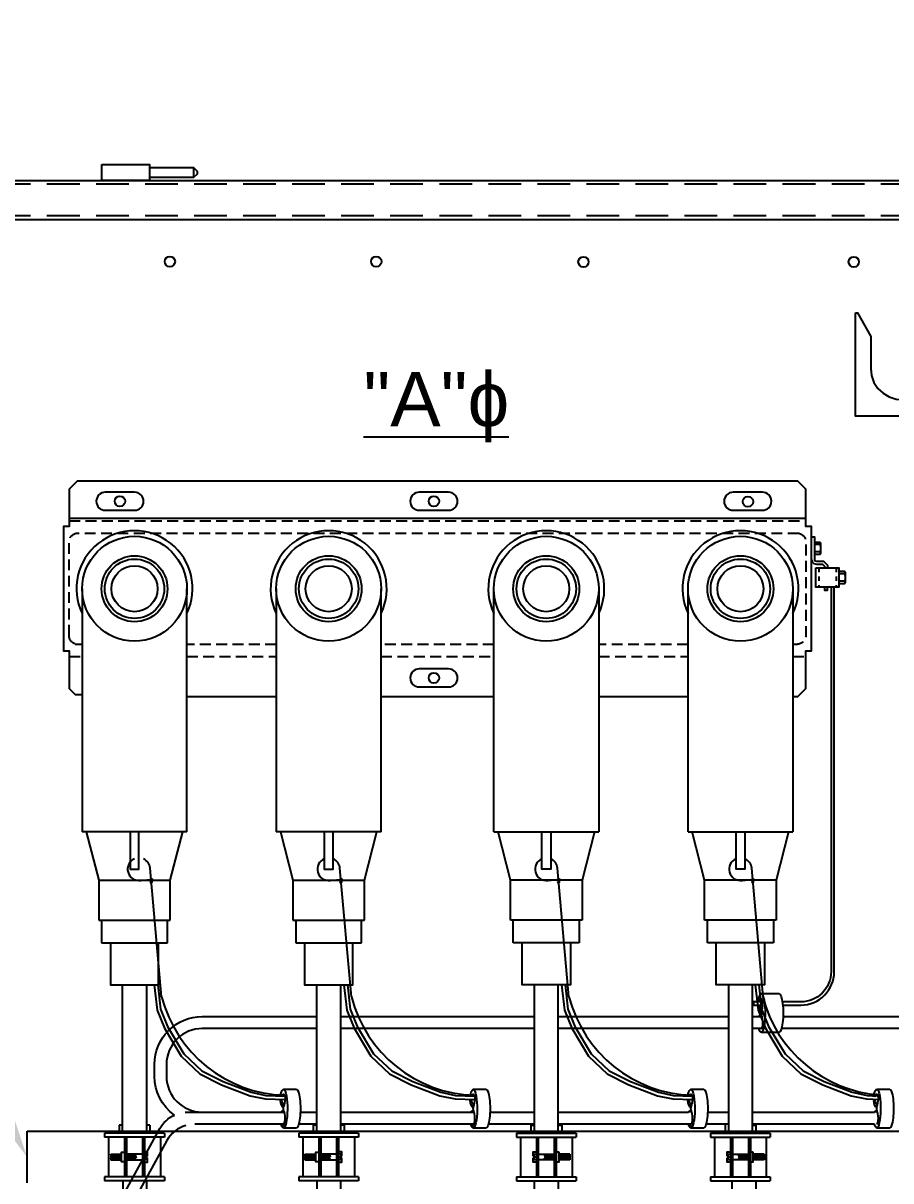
# Model space of a CAD drawing. Header units: feet. Extents: x -689 to 1837, y -511 to 1546.
# Drawn here: x 124.24 to 144.14, y 505.51 to 532.08 of the extents above; entities that cross this region are included whole.
import ezdxf
from ezdxf import colors
from ezdxf.entities.mleader import LeaderData, LeaderLine
from ezdxf.math import Vec2, Vec3

# ---------------------------------------------------------------- set-up
doc = ezdxf.new("R2010")
doc.units = ezdxf.units.FT
doc.header["$MEASUREMENT"] = 0
doc.linetypes.add('HIDDEN', pattern=[0.375, 0.25, -0.125])
for name, color, linetype in [('E-CABL-ACF', 1, 'AC_CABLE_FEEDER'), ('E-CABL-UG4', 64, 'GROUND_WIRE_G4'), ('E-DETL', 7, 'Continuous'), ('E-DETL-1', 7, 'Continuous'), ('E-EQPM-ENCL', 8, 'Continuous'), ('E-EQPM-HRDW', 16, 'Continuous'), ('E-GRND', 3, 'Continuous'), ('G-ANNO-TEXT', 1, 'Continuous'), ('G-TEXT', 7, 'Continuous')]:
    doc.layers.add(name, color=color, linetype=linetype)
doc.styles.add('FSLR_SubTitle', font='arial.ttf', dxfattribs={"height": 0.1875})
doc.styles.add('NEI-A', font='arial.ttf')
doc.styles.get("Standard").update_dxf_attribs({"font": 'arial.ttf'})
doc.linetypes.add('AC_CABLE_FEEDER', pattern='A,0.2,-0.05,0,-0.05,0.2,-0.12,["ACF",Standard,S=0.1,R=0,X=-0.05,Y=-0.05],-0.3,0.2,-0.05,0,-0.05', length=1.22)
doc.linetypes.add('GROUND_WIRE_G4', pattern='A,1,-0.2,["G4",Standard,S=0.1,R=0,X=-0.1,Y=-0.05],-0.2', length=1.4)
pattern_1 = [(105, (115.23449, 303.09131), (-0.0207894366, -0.0055705127), [])]
pattern_2 = [(105, (115.48371, 303.09131), (-0.0207894366, -0.0055705127), [])]
pattern_3 = [(105, (119.687805, 303.09131), (-0.0207894366, -0.0055705127), [])]
pattern_4 = [(105, (119.937024, 303.09131), (-0.0207894366, -0.0055705127), [])]

msp = doc.modelspace()

# ---------------------------------------------------------------- hatches: boundary and pattern name
at = {"layer": 'E-EQPM-HRDW'}
h = msp.add_hatch(dxfattribs=at)
h.set_pattern_fill('ANSI31', color=256, scale=0.172182, angle=420)
h.set_pattern_definition(pattern_3)
h.paths.add_polyline_path([(126.2495, 506.12471), (126.2495, 505.99614), (126.4979, 505.99614), (126.4979, 506.12471)])
h = msp.add_hatch(dxfattribs=at)
h.set_pattern_fill('ANSI31', color=256, scale=0.172182, angle=420)
h.set_pattern_definition(pattern_4)
h.paths.add_polyline_path([(126.61013, 506.12471), (126.61013, 505.99614), (126.83468, 505.99614), (126.83468, 506.12471)])
h = msp.add_hatch(dxfattribs=at)
h.set_pattern_fill('ANSI31', color=256, scale=0.172182, angle=420)
h.set_pattern_definition(pattern_1)
h.paths.add_polyline_path([(130.70281, 506.12471), (130.70281, 505.99614), (130.95122, 505.99614), (130.95122, 506.12471)])
h = msp.add_hatch(dxfattribs=at)
h.set_pattern_fill('ANSI31', color=256, scale=0.172182, angle=420)
h.set_pattern_definition(pattern_2)
h.paths.add_polyline_path([(131.06344, 506.12471), (131.06344, 505.99614), (131.288, 505.99614), (131.288, 506.12471)])
h = msp.add_hatch(dxfattribs=at)
h.set_pattern_fill('ANSI31', color=256, scale=0.172182, angle=420)
h.set_pattern_definition(pattern_2)
h.paths.add_polyline_path([(136.42094, 506.12471), (136.42094, 505.99614), (136.19638, 505.99614), (136.19638, 506.12471)])
h = msp.add_hatch(dxfattribs=at)
h.set_pattern_fill('ANSI31', color=256, scale=0.172182, angle=420)
h.set_pattern_definition(pattern_1)
h.paths.add_polyline_path([(136.78157, 506.12471), (136.78157, 505.99614), (136.53316, 505.99614), (136.53316, 506.12471)])
h = msp.add_hatch(dxfattribs=at)
h.set_pattern_fill('ANSI31', color=256, scale=0.172182, angle=420)
h.set_pattern_definition(pattern_4)
h.paths.add_polyline_path([(140.87426, 506.12471), (140.87426, 505.99614), (140.6497, 505.99614), (140.6497, 506.12471)])
h = msp.add_hatch(dxfattribs=at)
h.set_pattern_fill('ANSI31', color=256, scale=0.172182, angle=420)
h.set_pattern_definition(pattern_3)
h.paths.add_polyline_path([(141.23488, 506.12471), (141.23488, 505.99614), (140.98648, 505.99614), (140.98648, 506.12471)])

# ---------------------------------------------------------------- linework, layer by layer
at = {"layer": 'E-CABL-ACF', "linetype": 'Continuous', "flags": 128}
for points in [[(126.52705, 505.51244), (126.51839, 496.05344, 0.11398966), (127.86032, 490.22726, -0.39729726), (126.25435, 483.65456, -3.73956699)], [(127.06719, 505.51244), (127.06719, 496.0531, 0.11398966), (128.35367, 490.46763, -0.35372265), (127.18649, 483.65551, -0.35158632)], [(130.9717, 505.51244), (130.9717, 497.29369, 0.11398966), (132.31363, 491.4675, -0.55247745), (127.7966, 483.65761)], [(131.5205, 505.51244), (131.5205, 497.29334, 0.11398966), (132.80699, 491.70788, -0.50309105), (128.60169, 483.10951)], [(135.96388, 505.51244), (135.96388, 497.98207, 0.33636583), (146.83853, 483.64608, 0.26048728)], [(136.51186, 505.51244), (136.51186, 497.98207, 0.35159747), (148.17647, 483.69076, 0.25618391)], [(140.49705, 505.51244), (140.49705, 503.72075, 0.27549498), (146.49029, 491.04102)], [(141.04532, 505.51244), (141.04532, 503.63051, 0.27007551), (146.58132, 491.63058)]]:
    msp.add_lwpolyline(points, format="xyb", dxfattribs=at)
at = {"layer": 'E-CABL-UG4', "linetype": 'Continuous', "flags": 128}
for points in [[(127.25139, 508.18575, -0.41421366), (128.34735, 509.28171), (130.9717, 509.28171)], [(130.9717, 509.00772), (128.34735, 509.00772, 0.41421366), (127.52538, 508.18575)], [(127.70756, 507.02192, -0.24138914), (127.25139, 507.91176), (127.25139, 508.18575, -0.30588538)], [(127.52538, 508.18575), (127.52538, 507.91176, 0.41421356), (128.34735, 507.08978, 0.12682961)]]:
    msp.add_lwpolyline(points, format="xyb", dxfattribs=at)
for points in [[(131.5205, 509.28171), (135.96388, 509.28171)], [(136.51268, 509.28171), (140.41719, 509.28171)], [(140.966, 509.28171), (141.18697, 509.28171)], [(141.66962, 509.28171), (146.50591, 509.28171)], [(135.96388, 509.00772), (131.5205, 509.00772)], [(140.41719, 509.00772), (136.51268, 509.00772)], [(141.16839, 509.00772), (140.966, 509.00772)], [(146.50591, 509.00772), (141.63466, 509.00772)]]:
    msp.add_lwpolyline(points, dxfattribs=at)
at = {"layer": 'E-DETL', "color": 41}
for p, q in [((127.99534, 513.52181), (125.59023, 513.52181)), ((132.44866, 513.52181), (130.04355, 513.52181)), ((135.03573, 513.52181), (137.44083, 513.52181)), ((139.48904, 513.52181), (141.89415, 513.52181)), ((125.97207, 512.41563), (127.61351, 512.41563)), ((130.42538, 512.41563), (132.06683, 512.41563)), ((137.059, 512.41563), (135.41756, 512.41563)), ((141.51232, 512.41563), (139.87087, 512.41563)), ((125.97207, 511.49498), (127.61351, 511.49498)), ((130.42538, 511.49498), (132.06683, 511.49498)), ((137.059, 511.49498), (135.41756, 511.49498)), ((141.51232, 511.49498), (139.87087, 511.49498)), ((126.0363, 510.974), (127.54928, 510.974)), ((130.48961, 510.974), (132.00259, 510.974)), ((136.99477, 510.974), (135.48179, 510.974)), ((141.44809, 510.974), (139.9351, 510.974))]:
    msp.add_line(p, q, dxfattribs=at)
at = {"layer": 'E-DETL', "ltscale": 5, "flags": 128}
for points in [[(141.89415, 516.63056), (142.00762, 516.63056), (142.19006, 516.8129), (142.19006, 517.67507), (142.32266, 517.67507), (142.32266, 520.52668), (142.19006, 520.52668), (142.19006, 521.38884), (142.00762, 521.57118), (125.47676, 521.57118), (125.29442, 521.38884), (125.29442, 520.52668), (125.16182, 520.52668), (125.16182, 517.67507), (125.29442, 517.67507), (125.29442, 516.8129), (125.43481, 516.67251)], [(142.32266, 520.2946), (142.38902, 520.2946), (142.38902, 519.74657), (142.44703, 519.73213), (142.59932, 519.73213), (142.68861, 519.64284), (142.68861, 519.58165)], [(142.38902, 520.17213), (142.51395, 520.17213), (142.5318, 520.15428), (142.5318, 519.9044), (142.51395, 519.88656), (142.38902, 519.88656)], [(142.51573, 520.11266), (142.38902, 520.11266)], [(142.51573, 519.94603), (142.38902, 519.94603)], [(142.5318, 520.15428), (142.51573, 520.11266), (142.5318, 520.07104)], [(142.5318, 519.98765), (142.51573, 519.94603), (142.5318, 519.9044)], [(142.32266, 519.76409), (142.33928, 519.71435), (142.3724, 519.68112), (142.43875, 519.66461), (142.57136, 519.66461), (142.6211, 519.61487), (142.6211, 519.58165)], [(142.95265, 519.50061), (143.07759, 519.50061), (143.09544, 519.48276), (143.09544, 519.23289), (143.07759, 519.21504), (142.95265, 519.21504)], [(143.07937, 519.44114), (142.95265, 519.44114)], [(143.09544, 519.48276), (143.07937, 519.44114), (143.09544, 519.39952)], [(142.6211, 519.134), (142.6211, 519.06775), (142.68745, 519.06775), (142.68745, 519.134)], [(143.07937, 519.27451), (142.95265, 519.27451)], [(143.09544, 519.31613), (143.07937, 519.27451), (143.09544, 519.23289)], [(125.43481, 516.67251), (125.59023, 516.67251)], [(127.99534, 516.63056), (130.04355, 516.63056)], [(132.44866, 516.63056), (135.03573, 516.63056)], [(137.44083, 516.63056), (139.48904, 516.63056)]]:
    msp.add_lwpolyline(points, dxfattribs=at)
for points in [[(126.12321, 520.89977), (126.79463, 520.89977, 1), (126.79463, 521.31429), (126.12321, 521.31429, 1)], [(133.32561, 520.89977), (133.99703, 520.89977, 1), (133.99703, 521.31429), (133.32561, 521.31429, 1)], [(140.52509, 520.89977), (141.19651, 520.89977, 1), (141.19651, 521.31429), (140.52509, 521.31429, 1)], [(133.32561, 516.84554), (133.99703, 516.84554, 1), (133.99703, 517.26006), (133.32561, 517.26006, 1)]]:
    msp.add_lwpolyline(points, format="xyb", close=True, dxfattribs=at)
at = {"layer": 'E-DETL', "flags": 128}
msp.add_lwpolyline([(142.19006, 520.70912), (125.29442, 520.70912)], dxfattribs=at)
at = {"layer": 'E-DETL', "color": 9, "linetype": 'HIDDEN', "flags": 128}
for points in [[(125.29442, 520.65938), (142.19006, 520.65938)], [(125.59023, 517.82429), (125.43481, 517.82429)], [(130.04355, 517.82429), (127.99534, 517.82429)], [(135.03573, 517.82429), (132.44866, 517.82429)], [(139.48904, 517.82429), (137.44083, 517.82429)], [(125.29442, 517.54237), (125.59023, 517.54237)], [(127.99534, 517.54237), (130.04355, 517.54237)], [(132.44866, 517.54237), (135.03573, 517.54237)], [(137.44083, 517.54237), (139.48904, 517.54237)], [(141.89415, 517.54237), (142.19006, 517.54237)]]:
    msp.add_lwpolyline(points, dxfattribs=at)
for points in [[(125.29442, 518.02324), (125.29442, 520.17851, -0.41421356), (125.49337, 520.37746), (141.99111, 520.37746)], [(141.99111, 520.37746, -0.41421356), (142.19006, 520.17851), (142.19006, 518.02324, -0.41421356), (141.99111, 517.82429), (141.89415, 517.82429)], [(125.43481, 517.8331, -0.32917563), (125.29442, 518.02324)]]:
    msp.add_lwpolyline(points, format="xyb", dxfattribs=at)
at = {"layer": 'E-DETL', "ltscale": 5, "flags": 128}
msp.add_lwpolyline([(142.42214, 519.58165), (142.95265, 519.58165), (142.95265, 519.134), (142.42214, 519.134)], close=True, dxfattribs=at)
at = {"layer": 'E-DETL', "color": 9, "linetype": 'HIDDEN', "ltscale": 0.2, "flags": 128}
for points in [[(142.48849, 519.58165), (142.48849, 519.134)], [(142.8864, 519.58165), (142.8864, 519.134)]]:
    msp.add_lwpolyline(points, dxfattribs=at)
at = {"layer": 'E-DETL', "color": 41, "flags": 128}
for points in [[(125.59023, 519.09565), (125.59023, 513.52181)], [(127.99534, 513.52181), (127.99534, 519.10087)], [(130.04355, 519.09565), (130.04355, 513.52181)], [(132.44866, 513.52181), (132.44866, 519.10087)], [(135.03573, 513.52181), (135.03573, 519.10087)], [(137.44083, 519.09565), (137.44083, 513.52181)], [(139.48904, 513.52181), (139.48904, 519.10087)], [(141.89415, 519.09565), (141.89415, 513.52181)], [(125.68658, 513.52181), (125.97207, 512.41563), (125.97207, 511.49498)], [(127.61351, 511.49498), (127.61351, 512.41563), (127.899, 513.52181)], [(130.1399, 513.52181), (130.42538, 512.41563), (130.42538, 511.49498)], [(132.06683, 511.49498), (132.06683, 512.41563), (132.35231, 513.52181)], [(135.41756, 511.49498), (135.41756, 512.41563), (135.13207, 513.52181)], [(137.34449, 513.52181), (137.059, 512.41563), (137.059, 511.49498)], [(139.87087, 511.49498), (139.87087, 512.41563), (139.58539, 513.52181)], [(141.7978, 513.52181), (141.51232, 512.41563), (141.51232, 511.49498)], [(126.0363, 511.49498), (126.0363, 510.974)], [(127.54928, 510.974), (127.54928, 511.49498)], [(130.48961, 511.49498), (130.48961, 510.974)], [(132.00259, 510.974), (132.00259, 511.49498)], [(135.48179, 510.974), (135.48179, 511.49498)], [(136.99477, 511.49498), (136.99477, 510.974)], [(139.9351, 510.974), (139.9351, 511.49498)], [(141.44809, 511.49498), (141.44809, 510.974)], [(126.2397, 510.974), (126.2397, 510.01054), (127.34588, 510.01054), (127.34588, 510.974)], [(130.69301, 510.974), (130.69301, 510.01054), (131.7992, 510.01054), (131.7992, 510.974)], [(136.79137, 510.974), (136.79137, 510.01054), (135.68519, 510.01054), (135.68519, 510.974)], [(141.24469, 510.974), (141.24469, 510.01054), (140.1385, 510.01054), (140.1385, 510.974)]]:
    msp.add_lwpolyline(points, dxfattribs=at)
at = {"layer": 'E-DETL', "color": 41, "linetype": 'Continuous'}
for points in [[(126.89419, 513.52181), (126.69139, 513.52181), (126.69139, 512.66439), (126.89419, 512.66439)], [(131.3475, 513.52181), (131.1447, 513.52181), (131.1447, 512.66439), (131.3475, 512.66439)], [(136.13688, 513.52181), (136.33968, 513.52181), (136.33968, 512.66439), (136.13688, 512.66439)], [(140.59019, 513.52181), (140.793, 513.52181), (140.793, 512.66439), (140.59019, 512.66439)]]:
    msp.add_lwpolyline(points, close=True, dxfattribs=at)
at = {"layer": 'E-DETL', "color": 1, "flags": 128}
for points in [[(126.51839, 506.6084), (126.51839, 510.01054), (127.06719, 510.01054), (127.06719, 506.6084)], [(130.9717, 506.6084), (130.9717, 510.01054), (131.5205, 510.01054), (131.5205, 506.6084)], [(136.51268, 506.6084), (136.51268, 510.01054), (135.96388, 510.01054), (135.96388, 506.6084)], [(140.966, 506.6084), (140.966, 510.01054), (140.41719, 510.01054), (140.41719, 506.6084)]]:
    msp.add_lwpolyline(points, dxfattribs=at)
at = {"layer": 'E-DETL', "ltscale": 5}
for centre in [(126.45892, 521.10703), (133.66132, 521.10703), (140.86364, 521.09872), (133.66132, 517.0528)]:
    msp.add_circle(centre, 0.11869, dxfattribs=at)
at = {"layer": 'E-DETL', "color": 41}
for centre, radius in [((126.79279, 519.10087), 1.20255), ((131.24611, 519.10087), 1.20255), ((136.23827, 519.10087), 1.20255), ((140.69159, 519.10087), 1.20255), ((126.79279, 519.10087), 0.7565), ((126.79279, 519.10087), 0.68156), ((131.24611, 519.10087), 0.7565), ((131.24611, 519.10087), 0.68156), ((136.23827, 519.10087), 0.7565), ((136.23827, 519.10087), 0.68156), ((140.69159, 519.10087), 0.7565), ((140.69159, 519.10087), 0.68156), ((126.79279, 519.10087), 0.52813), ((131.24611, 519.10087), 0.52813), ((136.23827, 519.10087), 0.52813), ((140.69159, 519.10087), 0.52813)]:
    msp.add_circle(centre, radius, dxfattribs=at)
for centre, start, end in [((126.79279, 519.10087), 334.588961, 205.409786), ((131.24611, 519.10087), 334.588961, 205.409786), ((136.23827, 519.10087), 334.590214, 205.411039), ((140.69159, 519.10087), 334.590214, 205.411039)]:
    msp.add_arc(centre, 1.33135, start, end, dxfattribs=at)
at = {"layer": 'E-DETL-1', "color": 64, "linetype": 'Continuous', "flags": 128}
for points in [[(96.25491, 490.56214), (100.83755, 490.56214, -0.10609353), (102.63629, 490.17613), (108.64914, 487.47079, 0.10609353), (110.44788, 487.08477), (114.88757, 487.08477, 0.27392087), (117.45048, 488.60274), (127.37434, 506.71029, -0.16010926), (127.70756, 507.02192)], [(127.97172, 506.78626, 0.19859148), (127.53662, 506.4363), (117.61276, 488.32875, -0.27392087), (115.04985, 486.81078), (110.38908, 486.81078, -0.10609353), (108.59034, 487.19679), (102.57749, 489.90213, 0.10609353), (100.77875, 490.28815), (96.25491, 490.28815)], [(128.17735, 506.81579, 0.00024335), (128.17664, 506.81579, 0.00024335)]]:
    msp.add_lwpolyline(points, format="xyb", dxfattribs=at)
for points in [[(127.95254, 507.08978), (130.22939, 507.08978)], [(130.5959, 507.08978), (130.9717, 507.08978)], [(131.5205, 507.08978), (134.58131, 507.08978)], [(134.94781, 507.08978), (135.96388, 507.08978)], [(136.51268, 507.08978), (139.50104, 507.08978)], [(139.92737, 507.08978), (140.41719, 507.08978)], [(140.966, 507.08978), (143.76434, 507.08978)], [(130.26402, 506.81579), (128.17735, 506.81579)], [(130.9717, 506.81579), (130.56094, 506.81579)], [(134.61593, 506.81579), (131.5205, 506.81579)], [(135.96388, 506.81579), (134.91285, 506.81579)], [(139.5549, 506.81579), (136.51268, 506.81579)], [(140.41719, 506.81579), (139.92737, 506.81579)], [(143.765, 506.81579), (140.966, 506.81579)]]:
    msp.add_lwpolyline(points, dxfattribs=at)
at = {"layer": 'E-EQPM-ENCL', "color": 7, "ltscale": 5, "flags": 128}
for points in [[(126.04059, 528.833), (127.13484, 528.833), (127.13484, 528.46822), (126.04059, 528.46822), (126.04059, 528.833)], [(127.13484, 528.76665), (128.14622, 528.76665), (128.14622, 528.53457), (127.13484, 528.53457)], [(128.14622, 528.76665), (128.22909, 528.68379), (128.22909, 528.61744), (128.14622, 528.53457)], [(124.04643, 528.46832), (186.28502, 528.46832)], [(124.04643, 527.57303), (186.28502, 527.57303)]]:
    msp.add_lwpolyline(points, dxfattribs=at)
at = {"layer": 'E-EQPM-ENCL', "linetype": 'HIDDEN', "ltscale": 3, "flags": 128}
for points in [[(186.28502, 528.38536), (124.04643, 528.38536)], [(186.28502, 527.65589), (124.04643, 527.65589)]]:
    msp.add_lwpolyline(points, dxfattribs=at)
at = {"layer": 'E-EQPM-ENCL', "color": 7, "ltscale": 5}
for centre in [(127.60389, 526.60729), (132.33922, 526.60729), (137.09148, 526.59898), (143.29223, 526.59898)]:
    msp.add_circle(centre, 0.11869, dxfattribs=at)
at = {"layer": 'E-EQPM-HRDW', "linetype": 'Continuous'}
for p, q in [((124.32889, 505.4641), (124.32889, 506.6514)), ((127.38644, 505.60377), (126.19914, 505.60377)), ((131.83975, 505.60377), (130.65246, 505.60377)), ((135.64463, 505.60377), (136.83193, 505.60377)), ((140.09795, 505.60377), (141.28524, 505.60377))]:
    msp.add_line(p, q, dxfattribs=at)
at = {"layer": 'E-EQPM-HRDW', "color": 4}
for p, q in [((126.5163, 506.78839), (126.43907, 506.78839)), ((126.43907, 506.78839), (126.43907, 506.6084)), ((127.14651, 506.78839), (127.06927, 506.78839)), ((127.14651, 506.78839), (127.14651, 506.6084)), ((130.14517, 506.78839), (130.22241, 506.78839)), ((130.96962, 506.78839), (130.89238, 506.78839)), ((130.89238, 506.78839), (130.89238, 506.6084)), ((131.59982, 506.78839), (131.52259, 506.78839)), ((131.59982, 506.78839), (131.59982, 506.6084)), ((134.49708, 506.78839), (134.57432, 506.78839)), ((135.88456, 506.78839), (135.9618, 506.78839)), ((135.88456, 506.78839), (135.88456, 506.6084)), ((136.51476, 506.78839), (136.592, 506.78839)), ((136.592, 506.78839), (136.592, 506.6084)), ((139.48926, 506.78839), (139.5665, 506.78839)), ((140.33787, 506.78839), (140.33787, 506.6084)), ((140.96808, 506.78839), (141.04532, 506.78839)), ((141.04532, 506.78839), (141.04532, 506.6084)), ((126.19914, 506.51707), (126.19914, 505.60377)), ((126.56446, 506.51707), (126.56446, 505.60377)), ((126.61013, 506.51707), (126.61013, 505.60377)), ((126.97545, 506.51707), (126.97545, 505.60377)), ((127.02111, 506.51707), (127.02111, 505.60377)), ((127.38644, 506.51707), (127.38644, 505.60377)), ((130.65246, 506.51707), (130.65246, 505.60377)), ((131.01778, 506.51707), (131.01778, 505.60377)), ((131.06344, 506.51707), (131.06344, 505.60377)), ((131.42876, 506.51707), (131.42876, 505.60377)), ((131.47443, 506.51707), (131.47443, 505.60377)), ((131.83975, 506.51707), (131.83975, 505.60377)), ((135.64463, 506.51707), (135.64463, 505.60377)), ((136.00995, 506.51707), (136.00995, 505.60377)), ((136.05562, 506.51707), (136.05562, 505.60377)), ((136.42094, 506.51707), (136.42094, 505.60377)), ((136.46661, 506.51707), (136.46661, 505.60377)), ((136.83193, 506.51707), (136.83193, 505.60377)), ((140.09795, 506.51707), (140.09795, 505.60377)), ((140.46327, 506.51707), (140.46327, 505.60377)), ((140.50893, 506.51707), (140.50893, 505.60377)), ((140.87426, 506.51707), (140.87426, 505.60377)), ((140.91992, 506.51707), (140.91992, 505.60377)), ((141.28524, 506.51707), (141.28524, 505.60377))]:
    msp.add_line(p, q, dxfattribs=at)
at = {"layer": 'E-EQPM-HRDW', "color": 2, "linetype": 'Continuous'}
for p, q in [((127.47777, 506.6084), (126.10781, 506.6084)), ((126.10781, 506.6084), (126.10781, 506.51707)), ((127.47777, 506.51707), (126.10781, 506.51707)), ((127.47777, 506.6084), (127.47777, 506.51707)), ((131.93108, 506.6084), (130.56113, 506.6084)), ((130.56113, 506.6084), (130.56113, 506.51707)), ((131.93108, 506.51707), (130.56113, 506.51707)), ((131.93108, 506.6084), (131.93108, 506.51707)), ((135.5533, 506.6084), (136.92326, 506.6084)), ((135.5533, 506.6084), (135.5533, 506.51707)), ((135.5533, 506.51707), (136.92326, 506.51707)), ((136.92326, 506.6084), (136.92326, 506.51707)), ((140.00662, 506.6084), (141.37657, 506.6084)), ((140.00662, 506.6084), (140.00662, 506.51707)), ((140.00662, 506.51707), (141.37657, 506.51707)), ((141.37657, 506.6084), (141.37657, 506.51707)), ((127.47777, 505.60377), (126.10781, 505.60377)), ((126.10781, 505.60377), (126.10781, 505.51244)), ((127.47777, 505.60377), (127.47777, 505.51244)), ((131.93108, 505.60377), (130.56113, 505.60377)), ((130.56113, 505.60377), (130.56113, 505.51244)), ((131.93108, 505.60377), (131.93108, 505.51244)), ((135.5533, 505.60377), (136.92326, 505.60377)), ((135.5533, 505.60377), (135.5533, 505.51244)), ((136.92326, 505.60377), (136.92326, 505.51244)), ((140.00662, 505.60377), (141.37657, 505.60377)), ((140.00662, 505.60377), (140.00662, 505.51244)), ((141.37657, 505.60377), (141.37657, 505.51244)), ((127.47777, 505.51244), (126.10781, 505.51244)), ((131.93108, 505.51244), (130.56113, 505.51244)), ((135.5533, 505.51244), (136.92326, 505.51244)), ((140.00662, 505.51244), (141.37657, 505.51244))]:
    msp.add_line(p, q, dxfattribs=at)
at = {"layer": 'E-EQPM-HRDW'}
for p, q in [((126.2495, 506.12471), (126.4979, 506.12471)), ((127.0746, 506.121), (127.02111, 506.121)), ((130.70281, 506.12471), (130.95122, 506.12471)), ((131.52792, 506.121), (131.47443, 506.121)), ((135.95646, 506.121), (136.00995, 506.121)), ((136.78157, 506.12471), (136.53316, 506.12471)), ((140.40978, 506.121), (140.46327, 506.121)), ((141.23488, 506.12471), (140.98648, 506.12471)), ((126.2495, 505.99614), (126.4979, 505.99614)), ((127.0746, 505.99984), (127.02111, 505.99984)), ((127.05907, 506.07983), (127.09355, 506.07983)), ((127.05907, 506.07983), (127.05907, 506.04101)), ((127.05907, 506.04101), (127.09355, 506.04101)), ((130.70281, 505.99614), (130.95122, 505.99614)), ((131.52792, 505.99984), (131.47443, 505.99984)), ((131.51238, 506.07983), (131.54686, 506.07983)), ((131.51238, 506.07983), (131.51238, 506.04101)), ((131.51238, 506.04101), (131.54686, 506.04101)), ((135.972, 506.07983), (135.93752, 506.07983)), ((135.972, 506.04101), (135.93752, 506.04101)), ((135.95646, 505.99984), (136.00995, 505.99984)), ((135.972, 506.07983), (135.972, 506.04101)), ((136.78157, 505.99614), (136.53316, 505.99614)), ((140.42531, 506.07983), (140.39083, 506.07983)), ((140.42531, 506.04101), (140.39083, 506.04101)), ((140.40978, 505.99984), (140.46327, 505.99984)), ((140.42531, 506.07983), (140.42531, 506.04101)), ((141.23488, 505.99614), (140.98648, 505.99614))]:
    msp.add_line(p, q, dxfattribs=at)
for points in [[(143.33218, 525.43444), (143.37501, 525.43444), (143.68288, 524.89011), (143.68288, 524.15398), (143.69932, 523.99507), (143.75229, 523.83616), (143.83997, 523.69733), (143.96235, 523.5914), (144.103, 523.50371), (144.26191, 523.45075), (144.419, 523.43248), (144.5761, 523.45075), (144.73501, 523.50371), (144.87383, 523.5914), (144.99804, 523.69733), (145.06745, 523.83616), (145.13687, 523.99507), (145.15513, 524.15398), (145.15513, 524.89011), (145.463, 525.43444), (145.50583, 525.43444), (145.50583, 523.06351), (143.33218, 523.06351), (143.33218, 525.43444)], [(124.32889, 506.6514), (186.00266, 506.6514)]]:
    msp.add_lwpolyline(points, dxfattribs=at)
at = {"layer": 'E-EQPM-HRDW', "flags": 128}
for points in [[(126.2495, 506.12471), (126.2495, 505.99614)], [(126.56446, 506.17176), (126.56446, 505.94909), (126.4979, 505.94909), (126.4979, 506.17176), (126.56446, 506.17176)], [(126.97545, 506.12471), (126.61013, 506.12471)], [(127.09355, 506.07983), (127.09355, 506.18159), (127.02111, 506.18159), (127.02111, 505.93926), (127.09355, 505.93926), (127.09355, 506.04101)], [(130.70281, 506.12471), (130.70281, 505.99614)], [(131.01778, 506.17176), (131.01778, 505.94909), (130.95122, 505.94909), (130.95122, 506.17176), (131.01778, 506.17176)], [(131.42876, 506.12471), (131.06344, 506.12471)], [(131.54686, 506.07983), (131.54686, 506.18159), (131.47443, 506.18159), (131.47443, 505.93926), (131.54686, 505.93926), (131.54686, 506.04101)], [(135.93752, 506.07983), (135.93752, 506.18159), (136.00995, 506.18159), (136.00995, 505.93926), (135.93752, 505.93926), (135.93752, 506.04101)], [(136.05562, 506.12471), (136.42094, 506.12471)], [(136.53316, 506.17176), (136.46661, 506.17176), (136.46661, 505.94909), (136.53316, 505.94909), (136.53316, 506.17176)], [(136.78157, 506.12471), (136.78157, 505.99614)], [(140.39083, 506.07983), (140.39083, 506.18159), (140.46327, 506.18159), (140.46327, 505.93926), (140.39083, 505.93926), (140.39083, 506.04101)], [(140.50893, 506.12471), (140.87426, 506.12471)], [(140.98648, 506.17176), (140.91992, 506.17176), (140.91992, 505.94909), (140.98648, 505.94909), (140.98648, 506.17176)], [(141.23488, 506.12471), (141.23488, 505.99614)], [(126.61013, 505.99614), (126.97545, 505.99614)], [(131.06344, 505.99614), (131.42876, 505.99614)], [(136.42094, 505.99614), (136.05562, 505.99614)], [(140.87426, 505.99614), (140.50893, 505.99614)]]:
    msp.add_lwpolyline(points, dxfattribs=at)
at = {"layer": 'E-EQPM-HRDW'}
for centre, major_axis, ratio, start_param, end_param in [((127.0746, 506.15129), (0, 0.03029), 0.62545976, 3.14159265, 6.28318531), ((127.0746, 506.06042), (0, 0.06058), 0.31272988, -1.24466561, 0), ((131.52792, 506.15129), (0, 0.03029), 0.62545976, 3.14159265, 6.28318531), ((131.52792, 506.06042), (0, 0.06058), 0.31272988, -1.24466561, 0), ((127.0746, 506.06042), (0, 0.06058), 0.31272988, 3.14159265, 4.38625826), ((127.0746, 505.96955), (0, 0.03029), 0.62545976, 3.14159265, 6.28318531), ((131.52792, 506.06042), (0, 0.06058), 0.31272988, 3.14159265, 4.38625826), ((131.52792, 505.96955), (0, 0.03029), 0.62545976, 3.14159265, 6.28318531)]:
    msp.add_ellipse(centre, major_axis=major_axis, ratio=ratio, start_param=start_param, end_param=end_param, dxfattribs=at)
at = {"layer": 'E-EQPM-HRDW', "extrusion": (0, 0, -1)}
for centre, major_axis, ratio, start_param, end_param in [((135.95646, 506.15129), (0, 0.03029), 0.62545976, 3.14159265, 6.28318531), ((135.95646, 506.06042), (0, 0.06058), 0.31272988, -1.24466561, 0), ((140.40978, 506.15129), (0, 0.03029), 0.62545976, 3.14159265, 6.28318531), ((140.40978, 506.06042), (0, 0.06058), 0.31272988, -1.24466561, 0), ((135.95646, 505.96955), (0, 0.03029), 0.62545976, 3.14159265, 6.28318531), ((135.95646, 506.06042), (0, 0.06058), 0.31272988, 3.14159265, 4.38625826), ((140.40978, 505.96955), (0, 0.03029), 0.62545976, 3.14159265, 6.28318531), ((140.40978, 506.06042), (0, 0.06058), 0.31272988, 3.14159265, 4.38625826)]:
    msp.add_ellipse(centre, major_axis=major_axis, ratio=ratio, start_param=start_param, end_param=end_param, dxfattribs=at)
at = {"layer": 'E-GRND', "linetype": 'Continuous'}
for p, q in [((127.41508, 509.73824), (127.15293, 512.68855)), ((131.767, 509.73824), (131.50485, 512.68855)), ((136.75917, 509.73824), (136.49703, 512.68855)), ((141.21249, 509.73824), (140.95034, 512.68855))]:
    msp.add_line(p, q, dxfattribs=at)
at = {"layer": 'E-GRND'}
for p, q in [((141.16839, 509.47285), (141.14825, 509.41085)), ((141.14825, 509.41085), (141.17401, 509.41085)), ((141.14825, 509.31441), (141.17401, 509.31441)), ((141.16839, 509.28171), (141.14825, 509.31441)), ((141.16839, 509.47285), (141.1945, 509.47285)), ((141.16839, 509.28171), (141.18697, 509.28171)), ((130.21081, 507.28092), (130.19068, 507.21892)), ((130.19068, 507.21892), (130.21643, 507.21892)), ((130.21081, 507.28092), (130.23693, 507.28092)), ((134.56273, 507.28092), (134.54259, 507.21892)), ((134.54259, 507.21892), (134.56835, 507.21892)), ((134.56273, 507.28092), (134.58884, 507.28092)), ((139.5549, 507.28092), (139.53477, 507.21892)), ((139.53477, 507.21892), (139.56052, 507.21892)), ((139.5549, 507.28092), (139.58102, 507.28092)), ((143.8182, 507.28092), (143.79807, 507.21892)), ((143.79807, 507.21892), (143.82383, 507.21892)), ((143.8182, 507.28092), (143.84432, 507.28092)), ((130.19068, 507.12248), (130.21643, 507.12248)), ((130.21081, 507.08978), (130.19068, 507.12248)), ((130.21081, 507.08978), (130.22939, 507.08978)), ((134.54259, 507.12248), (134.56835, 507.12248)), ((134.56273, 507.08978), (134.54259, 507.12248)), ((134.56273, 507.08978), (134.58131, 507.08978)), ((139.53477, 507.12248), (139.56052, 507.12248)), ((139.5549, 507.08978), (139.53477, 507.12248)), ((139.5549, 507.08978), (139.57348, 507.08978)), ((143.79807, 507.12248), (143.82383, 507.12248)), ((143.8182, 507.08978), (143.79807, 507.12248)), ((143.8182, 507.08978), (143.83678, 507.08978))]:
    msp.add_line(p, q, dxfattribs=at)
at = {"layer": 'E-GRND', "flags": 128}
for points in [[(142.76999, 519.134), (142.76999, 510.31371, -0.41421356), (142.07588, 509.6196), (141.65434, 509.6196)], [(141.66297, 509.54654), (142.07588, 509.54654, 0.41421356), (142.84306, 510.31371), (142.84306, 519.134)]]:
    msp.add_lwpolyline(points, format="xyb", dxfattribs=at)
at = {"layer": 'E-GRND', "linetype": 'Continuous', "flags": 128}
for points in [[(126.93389, 512.40757), (127.20164, 512.4328), (127.16142, 512.42222), (127.18881, 512.41239), (127.16428, 512.40608), (127.19167, 512.39629), (127.16715, 512.38995), (127.19453, 512.38015), (127.17001, 512.37381), (127.1974, 512.36402), (127.1458, 512.3508)], [(131.2858, 512.40757), (131.55356, 512.4328), (131.51333, 512.42222), (131.54072, 512.41239), (131.51619, 512.40608), (131.54358, 512.39629), (131.51906, 512.38995), (131.54645, 512.38015), (131.52192, 512.37381), (131.54931, 512.36402), (131.49771, 512.3508)], [(136.27798, 512.40757), (136.54573, 512.4328), (136.50551, 512.42222), (136.5329, 512.41239), (136.50837, 512.40608), (136.53576, 512.39629), (136.51124, 512.38995), (136.53862, 512.38015), (136.5141, 512.37381), (136.54149, 512.36402), (136.48989, 512.3508)], [(140.73129, 512.40757), (140.99905, 512.4328), (140.95882, 512.42222), (140.98621, 512.41239), (140.96169, 512.40608), (140.98907, 512.39629), (140.96455, 512.38995), (140.99194, 512.38015), (140.96742, 512.37381), (140.9948, 512.36402), (140.9432, 512.3508)]]:
    msp.add_lwpolyline(points, dxfattribs=at)
at = {"layer": 'E-GRND', "flags": 128}
for points in [[(127.24502, 510.01054), (127.30967, 509.42941), (127.4772, 509.01936), (127.86145, 508.37587), (128.29178, 507.96697), (128.79064, 507.71574), (129.44198, 507.4665), (129.79743, 507.39182), (130.24744, 507.37552)], [(127.32818, 510.01054), (127.39054, 509.45), (127.55136, 509.05639), (127.9266, 508.42798), (128.33986, 508.0353), (128.82408, 507.79144), (129.4654, 507.54604), (129.80749, 507.47416), (130.23996, 507.4585)], [(131.59693, 510.01054), (131.66158, 509.42941), (131.82912, 509.01936), (132.21336, 508.37587), (132.64369, 507.96697), (133.14255, 507.71574), (133.7939, 507.4665), (134.14934, 507.39182), (134.59935, 507.37552)], [(131.6801, 510.01054), (131.74245, 509.45), (131.90327, 509.05639), (132.27851, 508.42798), (132.69178, 508.0353), (133.176, 507.79144), (133.81731, 507.54604), (134.15941, 507.47416), (134.59187, 507.4585)], [(136.58911, 510.01054), (136.65376, 509.42941), (136.82129, 509.01936), (137.20554, 508.37587), (137.63587, 507.96697), (138.13473, 507.71574), (138.78607, 507.4665), (139.14152, 507.39182), (139.59153, 507.37552)], [(136.67227, 510.01054), (136.73463, 509.45), (136.89545, 509.05639), (137.27069, 508.42798), (137.68395, 508.0353), (138.16817, 507.79144), (138.80949, 507.54604), (139.15158, 507.47416), (139.58405, 507.4585)], [(141.03279, 510.01054), (141.09744, 509.42941), (141.26497, 509.01936), (141.64922, 508.37587), (142.07955, 507.96697), (142.57841, 507.71574), (143.22975, 507.4665), (143.5852, 507.39182), (143.89709, 507.38053)], [(141.11595, 510.01054), (141.17831, 509.45), (141.33913, 509.05639), (141.71437, 508.42798), (142.12763, 508.0353), (142.61185, 507.79144), (143.25317, 507.54604), (143.59526, 507.47416), (143.88523, 507.46366)], [(141.20313, 509.6196), (140.99043, 509.6196), (140.99043, 509.54654), (141.20412, 509.54654)]]:
    msp.add_lwpolyline(points, dxfattribs=at)
at = {"layer": 'E-GRND'}
for points in [[(141.58146, 509.80351), (141.16839, 509.80351)], [(141.16839, 508.92176), (141.58146, 508.92176)], [(130.50773, 507.61158), (130.21081, 507.61158)], [(134.85965, 507.61158), (134.56273, 507.61158)], [(139.85182, 507.61158), (139.5549, 507.61158)], [(144.11512, 507.61158), (143.8182, 507.61158)], [(130.21081, 506.72983), (130.50773, 506.72983)], [(134.56273, 506.72983), (134.85965, 506.72983)], [(139.5549, 506.72983), (139.85182, 506.72983)], [(143.8182, 506.72983), (144.11512, 506.72983)]]:
    msp.add_lwpolyline(points, dxfattribs=at)
at = {"layer": 'E-GRND', "linetype": 'Continuous'}
for centre, start, end in [((126.89419, 512.66439), 112.966785, 278.787375), ((126.89419, 512.66439), 5.334248, 67.033215), ((131.2461, 512.66439), 112.966785, 278.787375), ((131.2461, 512.66439), 5.334248, 67.033215), ((136.23828, 512.66439), 112.966785, 278.787375), ((136.23828, 512.66439), 5.334248, 67.033215), ((140.69159, 512.66439), 112.966785, 278.787375), ((140.69159, 512.66439), 5.334248, 67.033215)]:
    msp.add_arc(centre, 0.25987, start, end, dxfattribs=at)
at = {"layer": 'E-GRND'}
for centre, end in [((130.33111, 510.48359), 268.161819), ((134.68303, 510.48359), 268.161819), ((139.6752, 510.48359), 268.161819), ((144.11888, 510.48359), 265.475849)]:
    msp.add_arc(centre, 3.00978, 194.338007, end, dxfattribs=at)
at = {"layer": 'E-GRND', "extrusion": (0, 0, -1)}
for centre, major_axis, ratio, start_param, end_param in [((141.16839, 509.36263), (0, 0.44087), 0.2034372, -0.9485487, 3.77667757), ((141.16839, 509.58307), (0, 0.11022), 0.33411094, 5.05023108, 7.85398163), ((141.58146, 509.36263), (0, -0.44087), 0.2034372, 3.14159265, 6.28318531), ((141.14825, 509.1422), (0, 0.17222), 0.33411094, -0.62644851, 0), ((141.16839, 509.58307), (0, 0.11022), 0.33411094, 3.14159265, 4.37454688), ((130.21081, 507.1707), (0, 0.44087), 0.2034372, -0.91017449, 3.77667757), ((130.21081, 507.39114), (0, 0.11022), 0.33411094, 5.17790842, 7.85398163), ((130.50773, 507.1707), (0, -0.44087), 0.2034372, 3.14159265, 6.28318531), ((134.56273, 507.1707), (0, 0.44087), 0.2034372, -0.91017449, 3.77667757), ((134.56273, 507.39114), (0, 0.11022), 0.33411094, 5.17790842, 7.85398163), ((134.85965, 507.1707), (0, -0.44087), 0.2034372, 3.14159265, 6.28318531), ((139.5549, 507.1707), (0, 0.44087), 0.2034372, -0.91017449, 3.77667757), ((139.5549, 507.39114), (0, 0.11022), 0.33411094, 5.17790842, 7.85398163), ((139.85182, 507.1707), (0, -0.44087), 0.2034372, 3.14159265, 6.28318531), ((143.8182, 507.1707), (0, 0.44087), 0.2034372, -0.91017449, 3.77667757), ((143.8182, 507.39114), (0, 0.11022), 0.33411094, 5.17790842, 7.85398163), ((144.11512, 507.1707), (0, -0.44087), 0.2034372, 3.14159265, 6.28318531), ((130.21081, 507.39114), (0, 0.11022), 0.33411094, 3.14159265, 4.40686968), ((134.56273, 507.39114), (0, 0.11022), 0.33411094, 3.14159265, 4.40686968), ((139.5549, 507.39114), (0, 0.11022), 0.33411094, 3.14159265, 4.40686968), ((143.8182, 507.39114), (0, 0.11022), 0.33411094, 3.14159265, 4.40686968), ((130.19068, 506.95027), (0, 0.17222), 0.33411094, -0.62644851, 0), ((134.54259, 506.95027), (0, 0.17222), 0.33411094, -0.62644851, 0), ((139.53477, 506.95027), (0, 0.17222), 0.33411094, -0.62644851, 0), ((143.79807, 506.95027), (0, 0.17222), 0.33411094, -0.62644851, 0)]:
    msp.add_ellipse(centre, major_axis=major_axis, ratio=ratio, start_param=start_param, end_param=end_param, dxfattribs=at)
at = {"layer": 'E-GRND'}
for centre, major_axis, ratio, start_param, end_param in [((141.13654, 509.58307), (0, 0.20553), 0.33411094, 3.71956504, 4.71238898), ((141.14825, 509.58307), (0, 0.17222), 0.33411094, 1.78454961, 3.14159265), ((141.20731, 509.36263), (0, 0.06807), 0.69303415, 0.78207214, 2.35952052), ((141.16839, 509.58307), (0, 0.11022), 0.33411094, 3.14156425, 3.14159265), ((141.13654, 509.1422), (0, 0.20553), 0.33411094, -1.57079633, -0.57797239), ((141.16839, 509.1422), (0, -0.13448), 0.27384228, 6.28318531, 7.85398163), ((130.19068, 507.39114), (0, 0.17222), 0.33411094, 1.76055124, 3.14159265), ((130.24973, 507.1707), (0, 0.06807), 0.69303415, 0.78207214, 2.35952052), ((130.21081, 507.39114), (0, 0.11022), 0.33411094, 3.14156425, 3.14159265), ((130.17897, 507.39114), (0, 0.20553), 0.33411094, 3.71956504, 4.71238898), ((134.54259, 507.39114), (0, 0.17222), 0.33411094, 1.76055124, 3.14159265), ((134.60164, 507.1707), (0, 0.06807), 0.69303415, 0.78207214, 2.35952052), ((134.56273, 507.39114), (0, 0.11022), 0.33411094, 3.14156425, 3.14159265), ((134.53088, 507.39114), (0, 0.20553), 0.33411094, 3.71956504, 4.71238898), ((139.53477, 507.39114), (0, 0.17222), 0.33411094, 1.76055124, 3.14159265), ((139.59382, 507.1707), (0, 0.06807), 0.69303415, 0.78207214, 2.35952052), ((139.5549, 507.39114), (0, 0.11022), 0.33411094, 3.14156425, 3.14159265), ((139.52306, 507.39114), (0, 0.20553), 0.33411094, 3.71956504, 4.71238898), ((143.79807, 507.39114), (0, 0.17222), 0.33411094, 1.76055124, 3.14159265), ((143.85712, 507.1707), (0, 0.06807), 0.69303415, 0.78207214, 2.35952052), ((143.8182, 507.39114), (0, 0.11022), 0.33411094, 3.14156425, 3.14159265), ((143.78636, 507.39114), (0, 0.20553), 0.33411094, 3.71956504, 4.71238898), ((130.21081, 506.95027), (0, -0.13448), 0.27384228, 6.28318531, 7.85398163), ((130.17897, 506.95027), (0, 0.20553), 0.33411094, -1.57079633, -0.57797239), ((134.56273, 506.95027), (0, -0.13448), 0.27384228, 6.28318531, 7.85398163), ((134.53088, 506.95027), (0, 0.20553), 0.33411094, -1.57079633, -0.57797239), ((139.5549, 506.95027), (0, -0.13448), 0.27384228, 6.28318531, 7.85398163), ((139.52306, 506.95027), (0, 0.20553), 0.33411094, -1.57079633, -0.57797239), ((143.8182, 506.95027), (0, -0.13448), 0.27384228, 6.28318531, 7.85398163), ((143.78636, 506.95027), (0, 0.20553), 0.33411094, -1.57079633, -0.57797239)]:
    msp.add_ellipse(centre, major_axis=major_axis, ratio=ratio, start_param=start_param, end_param=end_param, dxfattribs=at)

# ---------------------------------------------------------------- texts
at = {"layer": 'G-TEXT', "insert": (133.71345, 523.26385), "char_height": 1.239802, "attachment_point": 5, "style": 'FSLR_SubTitle'}
msp.add_mtext_dynamic_manual_height_columns('{\\L"A"ɸ}', width=17.0770093, gutter_width=3.61609, heights=[0], dxfattribs=at)

# ---------------------------------------------------------------- next in the draw order: leaders
at = {"layer": 'G-ANNO-TEXT'}
ml = msp.add_multileader_mtext('Standard', dxfattribs=at)
ml.set_content('\\pxsm1,qr;(TYP.) UNISTRUT & HARDWARE, SECURE TO ENCLOSURE WALL OF STRUCTURE OR USE EXISTING ENCLOSURE SUPPORT STRUT BRACKETS.', color=256, style='NEI-A')
ml.set_leader_properties()
ml.build(insert=Vec2(0, 0))
ml.multileader.update_dxf_attribs({"dogleg_length": 3, "arrow_head_size": 3})
ctx = ml.context
ctx.base_point, ctx.char_height, ctx.arrow_head_size, ctx.landing_gap_size, ctx.plane_origin = Vec3(50.0316, 530.06259), 2, 3, 0.73064, Vec3(118.31812, 521.1895)
ctx.text_align_type = 2
notes = []
notes.append((ctx, [(0, (1, 1, 0), (111.64252, 530.06259), (-1, 0), 2.19193, [(0, [(124.32889, 506.05775)], 0, [])])]))
ctx.mtext.insert, ctx.mtext.width, ctx.mtext.defined_height, ctx.mtext.alignment, ctx.mtext.line_spacing_factor, ctx.mtext.flow_direction = Vec3(108.71995, 531.07965), 58.60256, 14.4347, 3, 0.6, 5
ctx.mtext.has_bg_fill, ctx.mtext.bg_color, ctx.mtext.bg_scale_factor, ctx.mtext.bg_transparency, ctx.mtext.use_window_bg_color = 1, -1073741824, 1.5, 0, 1
for ctx, leaders in notes:
    for number, flags, end, landing, length, lines in leaders:
        leader = LeaderData()
        leader.index, (leader.has_last_leader_line, leader.has_dogleg_vector, leader.attachment_direction) = number, flags
        leader.last_leader_point, leader.dogleg_vector, leader.dogleg_length = Vec3(end), Vec3(landing), length
        for number, points, colour, breaks in lines:
            line = LeaderLine()
            line.index, line.vertices, line.color, line.breaks = number, Vec3.list(points), colors.encode_raw_color(colour), breaks
            leader.lines.append(line)
        ctx.leaders.append(leader)

doc.saveas('drawing.dxf')
